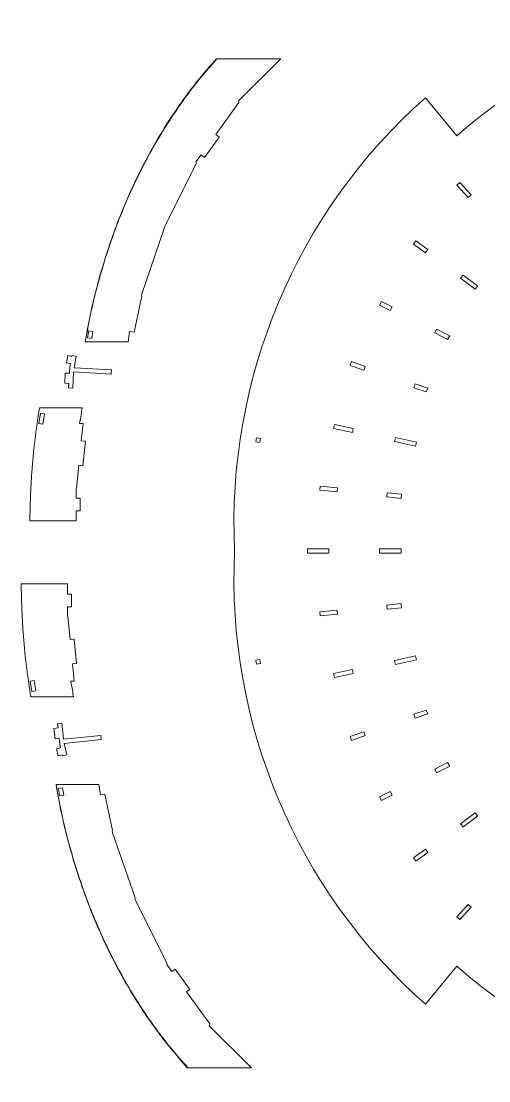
# Model space of a CAD drawing. Header units: millimetres. Extents: x -2091 to 2473, y -1360 to 1670.
# Drawn here: x 1495 to 1834, y 901 to 1670 of the extents above; entities that cross this region are included whole.
import ezdxf

# ---------------------------------------------------------------- set-up
doc = ezdxf.new("R2010")
doc.units = ezdxf.units.MM

msp = doc.modelspace()

# ---------------------------------------------------------------- linework, layer by layer
at = {"color": 7, "linetype": 'Continuous', "lineweight": 15}
for p, q in [((1637.09, 1642.51), (1636.73, 1642.51)), ((1637.09, 1642.51), (1683.43, 1642.51)), ((1652.61, 1612.13), (1683.43, 1642.51)), ((1653.04, 1610.76), (1636.22, 1587.49)), ((1652.61, 1612.13), (1653.04, 1610.76)), ((1788.38, 1614.3), (1811.24, 1586.5)), ((1638.65, 1585.73), (1627.98, 1570.97)), ((1636.22, 1587.49), (1638.65, 1585.73)), ((1625.55, 1572.73), (1621.88, 1567.65)), ((1627.98, 1570.97), (1625.55, 1572.73)), ((1622.2, 1566.81), (1598.73, 1520.15)), ((1621.88, 1567.65), (1622.2, 1566.81)), ((1813.3, 1552.74), (1811.11, 1550.7)), ((1811.11, 1550.7), (1819.44, 1541.76)), ((1821.63, 1543.81), (1813.3, 1552.74)), ((1819.44, 1541.76), (1821.63, 1543.81)), ((1598.9, 1519.33), (1582.34, 1471.23)), ((1598.73, 1520.15), (1598.9, 1519.33)), ((1781.52, 1510.45), (1779.76, 1508.03)), ((1779.76, 1508.03), (1788.45, 1501.69)), ((1790.21, 1504.11), (1781.52, 1510.45)), ((1788.45, 1501.69), (1790.21, 1504.11)), ((1815.65, 1485.56), (1813.77, 1483.22)), ((1826.24, 1477.84), (1815.65, 1485.56)), ((1813.77, 1483.22), (1824.47, 1475.41)), ((1824.47, 1475.41), (1826.24, 1477.84)), ((1582.54, 1470.34), (1576.94, 1444.06)), ((1582.34, 1471.23), (1582.54, 1470.34)), ((1756.49, 1466.49), (1755.14, 1463.82)), ((1755.14, 1463.82), (1762.87, 1459.89)), ((1764.23, 1462.57), (1756.49, 1466.49)), ((1762.87, 1459.89), (1764.23, 1462.57)), ((1796.5, 1446.2), (1795.15, 1443.52)), ((1805.98, 1441.39), (1796.5, 1446.2)), ((1543.23, 1439.96), (1544.09, 1445.15)), ((1543.23, 1439.96), (1546.26, 1439.46)), ((1547.11, 1444.65), (1544.09, 1445.15)), ((1546.26, 1439.46), (1547.11, 1444.65)), ((1572.58, 1437.02), (1573.66, 1444.53)), ((1573.66, 1444.53), (1576.94, 1444.06)), ((1795.15, 1443.52), (1804.4, 1438.83)), ((1804.4, 1438.83), (1805.98, 1441.39)), ((1541.54, 1437.02), (1541.48, 1437.02)), ((1541.54, 1437.02), (1572.58, 1437.02)), ((1528.83, 1427.11), (1527.85, 1421.94)), ((1531.78, 1426.55), (1528.83, 1427.11)), ((1531.78, 1426.55), (1531.91, 1427.27)), ((1531.91, 1427.27), (1535.02, 1426.68)), ((1535.02, 1426.68), (1533.42, 1418.23)), ((1734.63, 1422.73), (1733.65, 1419.9)), ((1744.57, 1419.28), (1734.63, 1422.73)), ((1527.85, 1421.94), (1530.8, 1421.38)), ((1530.04, 1414.31), (1530.28, 1418.66)), ((1530.28, 1418.66), (1530.8, 1421.38)), ((1533.1, 1415.24), (1532.44, 1403.45)), ((1560.4, 1413.72), (1533.1, 1415.24)), ((1533.42, 1418.23), (1560.57, 1416.72)), ((1560.57, 1416.72), (1560.4, 1413.72)), ((1733.65, 1419.9), (1743.59, 1416.44)), ((1743.59, 1416.44), (1744.57, 1419.28)), ((1527.05, 1414.48), (1526.63, 1407)), ((1530.04, 1414.31), (1527.05, 1414.48)), ((1526.63, 1407), (1529.62, 1406.83)), ((1529.45, 1403.61), (1529.62, 1406.83)), ((1532.44, 1403.45), (1529.45, 1403.61)), ((1780.92, 1406.65), (1779.94, 1403.82)), ((1779.94, 1403.82), (1788.9, 1400.7)), ((1790.19, 1403.43), (1780.92, 1406.65)), ((1788.9, 1400.7), (1790.19, 1403.43)), ((1508.97, 1385.24), (1507.75, 1377.84)), ((1508.34, 1389.13), (1539.37, 1389.13)), ((1511.93, 1384.75), (1508.97, 1385.24)), ((1511.93, 1384.75), (1510.71, 1377.35)), ((1510.71, 1377.35), (1507.75, 1377.84)), ((1537.47, 1377.8), (1539.9, 1377.8)), ((1539.9, 1377.8), (1538.62, 1365.24)), ((1722.37, 1377.21), (1721.73, 1374.28)), ((1736, 1374.28), (1722.37, 1377.21)), ((1721.73, 1374.28), (1735.37, 1371.34)), ((1735.37, 1371.34), (1736, 1374.28)), ((1538.62, 1365.24), (1541.6, 1364.94)), ((1541.6, 1364.94), (1539.79, 1347.21)), ((1665.82, 1367.42), (1665.33, 1364.46)), ((1665.33, 1364.46), (1668.29, 1363.97)), ((1668.78, 1366.93), (1665.82, 1367.42)), ((1668.29, 1363.97), (1668.78, 1366.93)), ((1766.59, 1367.7), (1765.96, 1364.76)), ((1765.96, 1364.76), (1781.28, 1361.47)), ((1781.91, 1364.4), (1766.59, 1367.7)), ((1781.28, 1361.47), (1781.91, 1364.4)), ((1536.81, 1347.52), (1535.11, 1330.94)), ((1539.79, 1347.21), (1536.81, 1347.52)), ((1535.11, 1330.94), (1534.92, 1330.92)), ((1534.92, 1330.92), (1534.92, 1323.7)), ((1711.94, 1332.46), (1711.63, 1329.48)), ((1724.59, 1331.17), (1711.94, 1332.46)), ((1724.29, 1328.18), (1724.59, 1331.17)), ((1534.92, 1323.7), (1537.92, 1323.7)), ((1537.92, 1323.7), (1537.92, 1314.52)), ((1711.63, 1329.48), (1724.29, 1328.18)), ((1760.56, 1327.49), (1760.26, 1324.51)), ((1760.26, 1324.51), (1770.65, 1323.45)), ((1770.96, 1326.43), (1760.56, 1327.49)), ((1770.65, 1323.45), (1770.96, 1326.43)), ((1537.92, 1314.52), (1534.92, 1314.52)), ((1534.92, 1314.52), (1534.92, 1307.15)), ((1501.36, 1307.15), (1534.92, 1307.15)), ((1718.34, 1286.79), (1702.89, 1286.79)), ((1702.89, 1286.79), (1702.89, 1283.79)), ((1718.34, 1283.79), (1718.34, 1286.79)), ((1770.65, 1286.79), (1755.14, 1286.79)), ((1755.14, 1286.79), (1755.14, 1283.79)), ((1770.65, 1283.79), (1770.65, 1286.79)), ((1702.89, 1283.79), (1718.34, 1283.79)), ((1755.14, 1283.79), (1770.65, 1283.79)), ((1495.05, 1261.44), (1528.62, 1261.44)), ((1528.62, 1254.07), (1528.62, 1261.44)), ((1531.62, 1254.07), (1528.62, 1254.07)), ((1531.62, 1244.89), (1531.62, 1254.07)), ((1770.65, 1247.14), (1760.26, 1246.08)), ((1760.26, 1246.08), (1760.56, 1243.1)), ((1770.96, 1244.16), (1770.65, 1247.14)), ((1528.62, 1244.89), (1531.62, 1244.89)), ((1528.62, 1237.67), (1528.62, 1244.89)), ((1724.29, 1242.41), (1711.63, 1241.11)), ((1711.63, 1241.11), (1711.94, 1238.13)), ((1711.94, 1238.13), (1724.59, 1239.42)), ((1724.59, 1239.42), (1724.29, 1242.41)), ((1760.56, 1243.1), (1770.96, 1244.16)), ((1528.81, 1237.66), (1528.62, 1237.67)), ((1530.5, 1221.08), (1528.81, 1237.66)), ((1533.49, 1221.38), (1530.5, 1221.08)), ((1535.3, 1203.66), (1533.49, 1221.38)), ((1781.28, 1209.12), (1765.96, 1205.83)), ((1781.91, 1206.19), (1781.28, 1209.12)), ((1532.31, 1203.35), (1535.3, 1203.66)), ((1533.6, 1190.8), (1532.31, 1203.35)), ((1668.29, 1206.62), (1665.33, 1206.13)), ((1665.33, 1206.13), (1665.82, 1203.17)), ((1665.82, 1203.17), (1668.78, 1203.66)), ((1668.78, 1203.66), (1668.29, 1206.62)), ((1765.96, 1205.83), (1766.59, 1202.89)), ((1766.59, 1202.89), (1781.91, 1206.19)), ((1735.37, 1199.25), (1721.73, 1196.31)), ((1721.73, 1196.31), (1722.37, 1193.38)), ((1722.37, 1193.38), (1736, 1196.31)), ((1736, 1196.31), (1735.37, 1199.25)), ((1504.4, 1191.24), (1501.44, 1190.75)), ((1502.67, 1183.36), (1501.44, 1190.75)), ((1505.63, 1183.85), (1504.4, 1191.24)), ((1531.17, 1190.8), (1533.6, 1190.8)), ((1502.03, 1179.46), (1533.06, 1179.46)), ((1505.63, 1183.85), (1502.67, 1183.36)), ((1788.9, 1169.89), (1779.94, 1166.77)), ((1790.19, 1167.16), (1788.9, 1169.89)), ((1779.94, 1166.77), (1780.92, 1163.94)), ((1780.92, 1163.94), (1790.19, 1167.16)), ((1518.8, 1156.54), (1521.79, 1156.85)), ((1519.58, 1149.08), (1518.8, 1156.54)), ((1524.43, 1160.37), (1521.45, 1160.05)), ((1521.45, 1160.05), (1521.79, 1156.85)), ((1525.67, 1148.62), (1524.43, 1160.37)), ((1743.59, 1154.15), (1733.65, 1150.69)), ((1744.57, 1151.31), (1743.59, 1154.15)), ((1522.57, 1149.39), (1519.58, 1149.08)), ((1522.57, 1149.39), (1523.02, 1145.07)), ((1552.86, 1151.47), (1525.67, 1148.62)), ((1526.13, 1145.65), (1553.18, 1148.48)), ((1553.18, 1148.48), (1552.86, 1151.47)), ((1733.65, 1150.69), (1734.63, 1147.86)), ((1734.63, 1147.86), (1744.57, 1151.31)), ((1520.75, 1141.67), (1523.67, 1142.37)), ((1521.98, 1136.55), (1520.75, 1141.67)), ((1523.02, 1145.07), (1523.67, 1142.37)), ((1528.15, 1137.29), (1526.13, 1145.65)), ((1524.9, 1137.26), (1521.98, 1136.55)), ((1524.9, 1137.26), (1525.07, 1136.55)), ((1525.07, 1136.55), (1528.15, 1137.29)), ((1804.4, 1131.76), (1795.15, 1127.07)), ((1805.98, 1129.2), (1804.4, 1131.76)), ((1795.15, 1127.07), (1796.5, 1124.39)), ((1796.5, 1124.39), (1805.98, 1129.2)), ((1520.39, 1115.76), (1520.32, 1115.76)), ((1520.39, 1115.76), (1551.42, 1115.76)), ((1551.42, 1115.76), (1552.5, 1108.25)), ((1522.08, 1112.83), (1525.11, 1113.32)), ((1522.08, 1112.83), (1522.93, 1107.63)), ((1525.96, 1108.13), (1522.93, 1107.63)), ((1525.11, 1113.32), (1525.96, 1108.13)), ((1552.5, 1108.25), (1555.78, 1108.72)), ((1561.38, 1082.44), (1555.78, 1108.72)), ((1762.87, 1110.69), (1755.14, 1106.77)), ((1756.49, 1104.1), (1764.23, 1108.02)), ((1764.23, 1108.02), (1762.87, 1110.69)), ((1755.14, 1106.77), (1756.49, 1104.1)), ((1824.47, 1095.18), (1813.77, 1087.37)), ((1815.65, 1085.03), (1826.24, 1092.75)), ((1826.24, 1092.75), (1824.47, 1095.18)), ((1813.77, 1087.37), (1815.65, 1085.03)), ((1561.18, 1081.55), (1561.38, 1082.44)), ((1577.74, 1033.46), (1561.18, 1081.55)), ((1788.45, 1068.9), (1779.76, 1062.56)), ((1779.76, 1062.56), (1781.52, 1060.14)), ((1781.52, 1060.14), (1790.21, 1066.48)), ((1790.21, 1066.48), (1788.45, 1068.9)), ((1577.58, 1032.64), (1577.74, 1033.46)), ((1601.04, 985.97), (1577.58, 1032.64)), ((1819.44, 1028.83), (1811.11, 1019.89)), ((1813.3, 1017.85), (1821.63, 1026.78)), ((1821.63, 1026.78), (1819.44, 1028.83)), ((1811.11, 1019.89), (1813.3, 1017.85)), ((1600.72, 985.13), (1601.04, 985.97)), ((1604.4, 980.05), (1600.72, 985.13)), ((1606.83, 981.81), (1604.4, 980.05)), ((1617.5, 967.05), (1606.83, 981.81)), ((1811.24, 984.09), (1788.38, 956.29)), ((1615.07, 965.29), (1617.5, 967.05)), ((1631.89, 942.02), (1615.07, 965.29)), ((1631.46, 940.65), (1631.89, 942.02)), ((1631.46, 940.65), (1662.28, 910.27)), ((1615.94, 910.27), (1615.57, 910.27)), ((1615.94, 910.27), (1662.28, 910.27))]:
    msp.add_line(p, q, dxfattribs=at)
for centre, start, end in [((2061.9, 1305.52), 131.53444, 182.81031), ((2061.9, 1265.07), 177.18969, 228.46556)]:
    msp.add_arc(centre, 412.5, start, end, dxfattribs=at)
for start_param, end_param in [(5.688274, 6.878096), (2.546682, 3.736504)]:
    msp.add_ellipse((1960.59, 1285.29), major_axis=(0, 363.69), ratio=0.732746, start_param=start_param, end_param=end_param, dxfattribs=at)
for points, knots in [([(1541.48, 1437.02), (1542.62, 1443.38), (1544.91, 1456.09), (1549.36, 1474.95), (1554.55, 1493.62), (1560.64, 1512.24), (1567.63, 1530.77), (1575.57, 1549.16), (1584.38, 1567.14), (1593.75, 1584.04), (1603.58, 1599.84), (1613.81, 1614.61), (1624.78, 1628.92), (1632.75, 1637.98), (1636.73, 1642.51)], [0, 0, 0, 0, 0.084361, 0.1688, 0.253234, 0.33759, 0.424755, 0.512021, 0.599273, 0.68642, 0.764412, 0.842403, 0.921202, 1, 1, 1, 1]), ([(1637.09, 1642.51), (1632.98, 1637.84), (1624.77, 1628.52), (1613.46, 1613.73), (1602.85, 1598.36), (1592.97, 1582.29), (1583.78, 1565.54), (1575.33, 1548.21), (1567.67, 1530.44), (1560.81, 1512.31), (1554.76, 1493.9), (1549.51, 1475.17), (1545.01, 1456.21), (1542.7, 1443.42), (1541.54, 1437.02)], [0, 0, 0, 0, 0.081352, 0.162101, 0.243111, 0.325177, 0.40851, 0.492451, 0.577024, 0.661133, 0.745581, 0.83022, 0.91511, 1, 1, 1, 1]), ([(1508.34, 1389.13), (1507.14, 1381.29), (1504.76, 1365.78), (1503.08, 1347.17), (1502.2, 1333.51), (1501.78, 1324.64), (1501.49, 1315.86), (1501.4, 1310.05), (1501.36, 1307.15)], [0, 0, 0, 0, 0.289133, 0.571298, 0.680206, 0.788002, 0.894664, 1, 1, 1, 1]), ([(1537.47, 1377.8), (1537.8, 1379.91), (1538.4, 1383.7), (1539.07, 1387.47), (1539.37, 1389.13)], [0, 0, 0, 0, 0.5588338, 1, 1, 1, 1]), ([(1502.03, 1179.46), (1500.83, 1187.31), (1498.45, 1202.81), (1496.77, 1221.42), (1495.9, 1235.09), (1495.48, 1243.96), (1495.19, 1252.73), (1495.1, 1258.55), (1495.05, 1261.44)], [0, 0, 0, 0, 0.289133, 0.571298, 0.680206, 0.788002, 0.894664, 1, 1, 1, 1]), ([(1531.17, 1190.8), (1531.5, 1188.68), (1532.09, 1184.9), (1532.77, 1181.13), (1533.06, 1179.46)], [0, 0, 0, 0, 0.558833, 1, 1, 1, 1]), ([(1520.32, 1115.76), (1521.47, 1109.41), (1523.76, 1096.69), (1528.2, 1077.83), (1533.4, 1059.16), (1539.49, 1040.54), (1546.48, 1022.01), (1554.41, 1003.62), (1563.23, 985.64), (1572.6, 968.75), (1582.42, 952.94), (1592.66, 938.18), (1603.63, 923.86), (1611.59, 914.8), (1615.57, 910.27)], [0, 0, 0, 0, 0.084361, 0.1688, 0.253234, 0.33759, 0.424755, 0.512021, 0.599273, 0.68642, 0.764412, 0.842403, 0.921202, 1, 1, 1, 1]), ([(1615.94, 910.27), (1611.82, 914.95), (1603.62, 924.26), (1592.3, 939.05), (1581.7, 954.42), (1571.81, 970.5), (1562.63, 987.24), (1554.18, 1004.57), (1546.52, 1022.34), (1539.66, 1040.47), (1533.6, 1058.89), (1528.36, 1077.61), (1523.86, 1096.57), (1521.55, 1109.36), (1520.39, 1115.76)], [0, 0, 0, 0, 0.081351, 0.162101, 0.243111, 0.325177, 0.40851, 0.492451, 0.577025, 0.661133, 0.745581, 0.83022, 0.91511, 1, 1, 1, 1])]:
    msp.add_open_spline(points, degree=3, knots=knots, dxfattribs=at)

doc.saveas('drawing.dxf')
